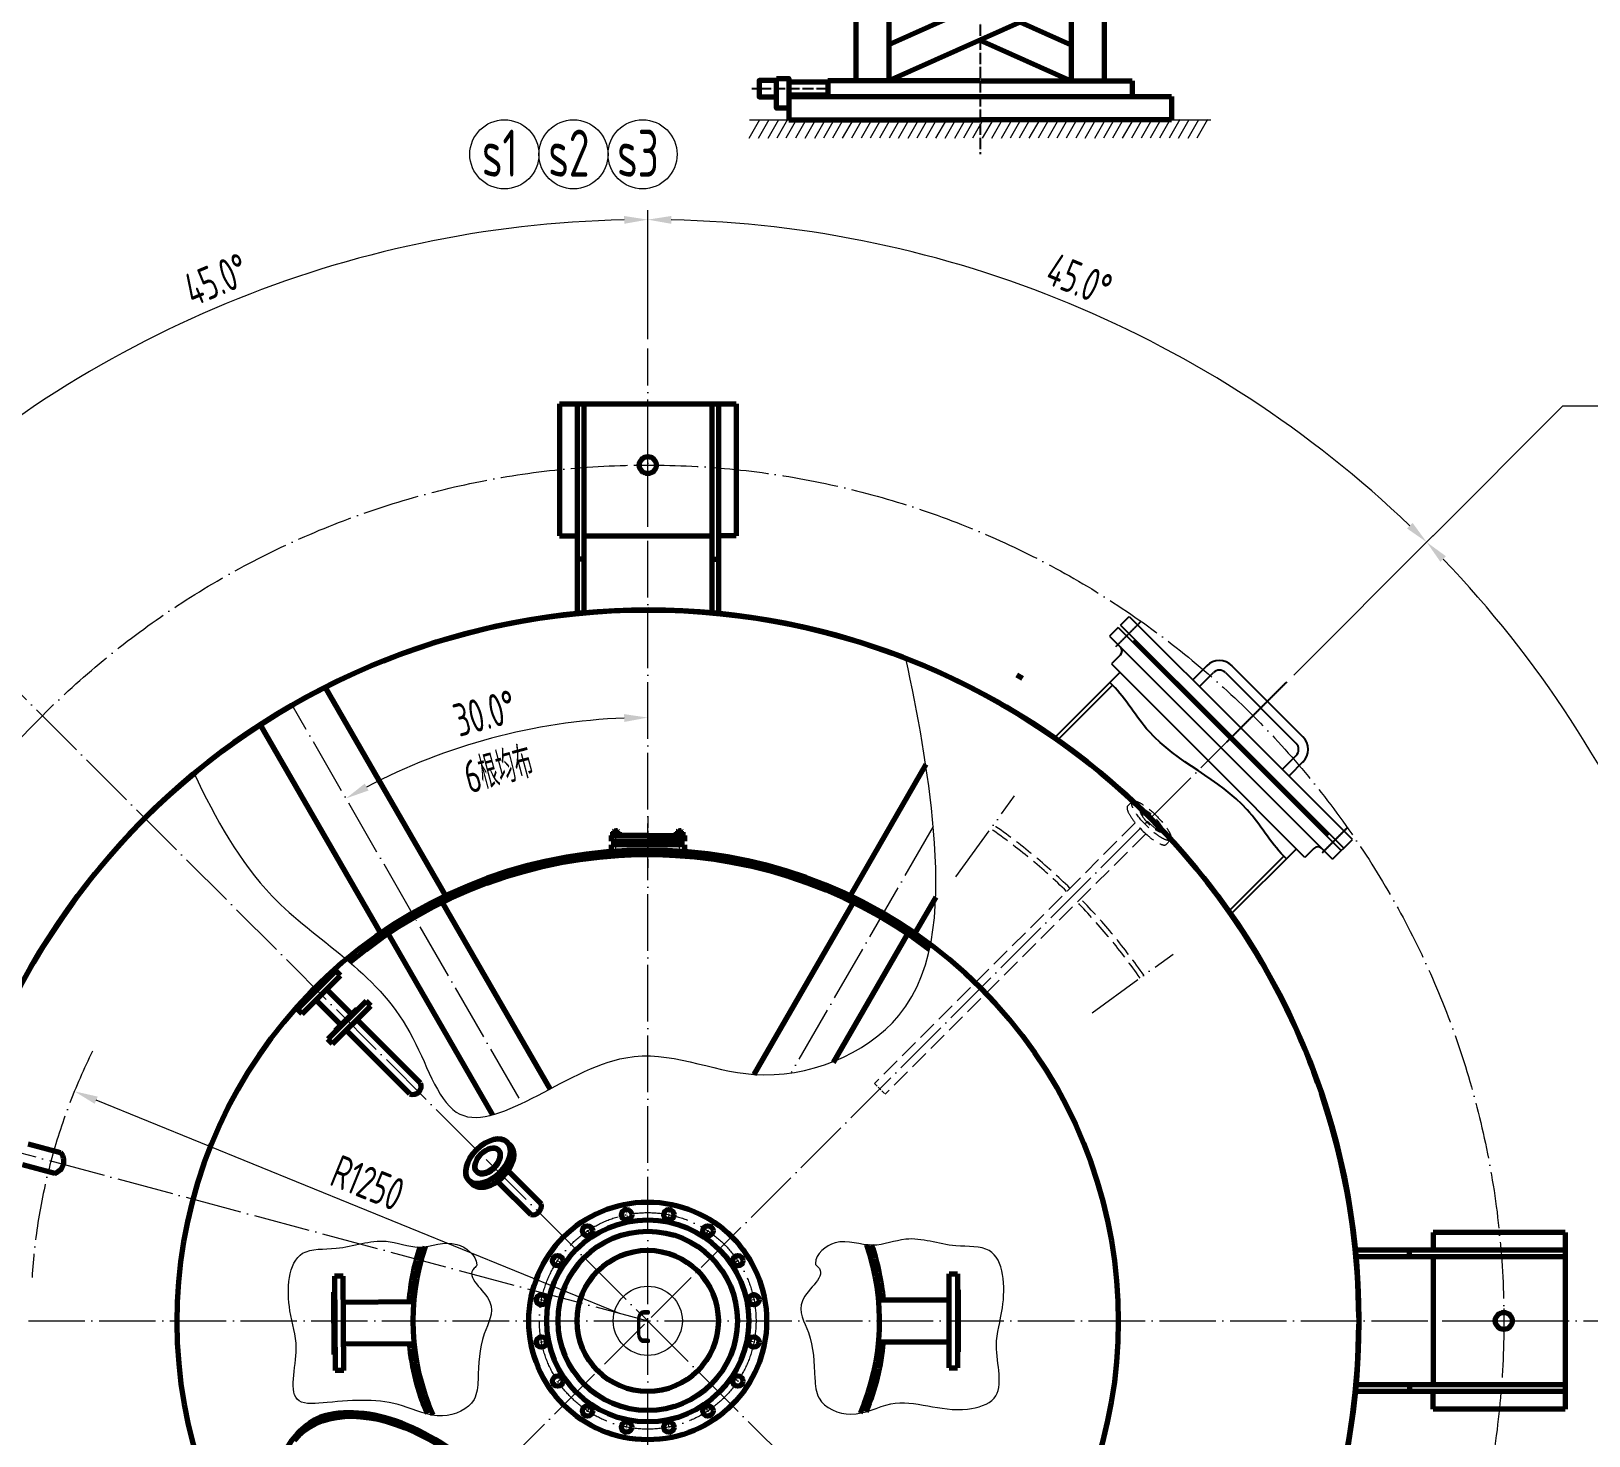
# Model space of a CAD drawing. Header units: millimetres. Extents: x -81840 to -69960, y -57447 to -40627.
# Drawn here: x -79142 to -75834, y -54808 to -51824 of the extents above; entities that cross this region are included whole.
import ezdxf
from ezdxf.enums import TextEntityAlignment as Align

# ---------------------------------------------------------------- set-up
doc = ezdxf.new("R2010")
doc.units = ezdxf.units.MM
for name, pattern in [('ACAD_ISO02W100', [11, 8, -3]), ('ACAD_ISO04W100', [30, 24, -3, 0, -3]), ('ACAD_ISO05W100', [33, 24, -3, 0, -3, 0, -3]), ('ACAD_ISO10W100', [18.7, 12, -3, 0.7, -3]), ('CENTER', [2, 1.25, -0.25, 0.25, -0.25])]:
    doc.linetypes.add(name, pattern=pattern)
for name, color, linetype in [('1', 4, 'Continuous'), ('2', 3, 'Continuous'), ('4', 1, 'CENTER')]:
    doc.layers.add(name, color=color, linetype=linetype)
for name, color, linetype, lineweight in [('中心线', 1, 'ACAD_ISO04W100', 18), ('双点划线', 5, 'ACAD_ISO05W100', 18), ('标注', 7, 'Continuous', 18), ('点划线', 1, 'ACAD_ISO04W100', 25), ('粗实线', 4, 'Continuous', 70), ('细实线', 7, 'Continuous', 18), ('虚线', 2, 'ACAD_ISO02W100', 18)]:
    doc.layers.add(name, color=color, linetype=linetype, lineweight=lineweight)
doc.styles.add('GB', font='gbeitc.shx', dxfattribs={"bigfont": 'gbcbig.shx'})
doc.styles.add('HGCAD', font='gbenor.shx', dxfattribs={"width": 0.75, "bigfont": 'gbcbig.shx'})
doc.dimstyles.new('GB$2', dxfattribs={"dimscale": 20, "dimtxt": 3.5, "dimasz": 2.5, "dimexe": 2.25, "dimexo": 2, "dimtad": 1, "dimdec": 0, "dimtxsty": 'GB', "dimcen": 2.5, "dimadec": 0, "dimazin": 0, "dimtfac": 1, "dimtdec": 0, "dimtmove": 0, "dimatfit": 3, "dimfxl": 1.25, "dimarcsym": 0})
doc.dimstyles.new('GB$4', dxfattribs={"dimscale": 20, "dimtxt": 3.5, "dimasz": 2.5, "dimexe": 2.25, "dimexo": 2, "dimtad": 1, "dimtoh": 1, "dimdec": 0, "dimtxsty": 'GB', "dimcen": 2.5, "dimadec": 0, "dimazin": 0, "dimtfac": 1, "dimtdec": 0, "dimtmove": 0, "dimatfit": 3, "dimfxl": 1.25, "dimarcsym": 0})

# ---------------------------------------------------------------- blocks, each defined once
blk = doc.blocks.new('*D13')
at = {"layer": 'Defpoints', "color": 0, "ltscale": 20}
for p in [(-77832.9, -52497.8), (-78587.9, -53255.8), (-78055.4, -53301.4), (-78332.9, -53697.4), (-77832.9, -56629.1)]:
    blk.add_point(p, dxfattribs=at)
at = {"layer": '标注', "color": 0, "ltscale": 20}
blk.add_arc((-77832.9, -54563.5), 1281.5, 92.2356, 117.7644, dxfattribs=at)
for points in [[(-77883, -53274.6), (-77882.7, -53291.2), (-77832.9, -53281.9)], [(-78425.8, -53436.8), (-78433.9, -53422.2), (-78473.6, -53453.6)]]:
    blk.add_solid(points, dxfattribs=at)
at = {"layer": '标注', "color": 0, "ltscale": 20, "insert": (-78178.8, -53272.5), "char_height": 70, "attachment_point": 5, "rotation": 15, "style": 'HGCAD'}
blk.add_mtext('30.0°', dxfattribs=at)
blk = doc.blocks.new('*D35')
at = {"layer": 'Defpoints', "color": 0, "ltscale": 20}
for p in [(-79050.3, -54075.8), (-77892.7, -54547.4)]:
    blk.add_point(p, dxfattribs=at)
at = {"layer": '细实线', "color": 0, "ltscale": 20}
blk.add_line((-77892.7, -54547.4), (-79004, -54094.7), dxfattribs=at)
blk.add_solid([(-79000.9, -54087), (-79007.2, -54102.4), (-79050.3, -54075.8)], dxfattribs=at)
at = {"layer": '细实线', "color": 0, "ltscale": 20, "insert": (-78427.6, -54270.1), "char_height": 70, "attachment_point": 5, "rotation": 337.8363, "style": 'HGCAD'}
blk.add_mtext('R1250', dxfattribs=at)
blk = doc.blocks.new('*D44')
at = {"layer": 'Defpoints', "color": 0, "ltscale": 20}
for p in [(-78018.9, -48871.2), (-78018.9, -49140.6), (-78221.2, -49382.7), (-78844.5, -49620.7), (-78018.9, -52926.1)]:
    blk.add_point(p, dxfattribs=at)
at = {"layer": '标注', "color": 0, "ltscale": 20}
blk.add_arc((-78018.9, -49140.6), 315.4, 219.2699, 260.9088, dxfattribs=at)
for points in [[(-78270, -49345.1), (-78256.3, -49335.6), (-78291.6, -49299.2)], [(-78068.1, -49443.8), (-78069.4, -49460.4), (-78018.9, -49456.1)]]:
    blk.add_solid(points, dxfattribs=at)
at = {"layer": '标注', "color": 0, "ltscale": 20, "insert": (-78148.8, -49366.4), "char_height": 70, "attachment_point": 5, "rotation": 330.0894, "style": 'HGCAD'}
blk.add_mtext('60%%D', dxfattribs=at)
blk = doc.blocks.new('*D49')
at = {"layer": 'Defpoints', "color": 0, "ltscale": 20}
for p in [(-78438.3, -52303.9), (-77832.9, -52497.8), (-79237.1, -53159.3), (-77832.9, -54563.5), (-77832.9, -56629.1)]:
    blk.add_point(p, dxfattribs=at)
at = {"layer": '标注', "color": 0, "ltscale": 20}
for p, q in [((-77832.9, -52477.8), (-77832.9, -52204.2)), ((-79251.2, -53145.1), (-79501.2, -52895.2))]:
    blk.add_line(p, q, dxfattribs=at)
blk.add_arc((-77832.9, -54563.5), 2339.3, 91.2247, 133.7753, dxfattribs=at)
for points in [[(-77883, -52216.4), (-77882.8, -52233), (-77832.9, -52224.2)], [(-79445.4, -52880.3), (-79457.1, -52868.4), (-79487, -52909.3)]]:
    blk.add_solid(points, dxfattribs=at)
at = {"layer": '标注', "color": 0, "ltscale": 20, "insert": (-78749.1, -52351.4), "char_height": 70, "attachment_point": 5, "rotation": 22.5, "style": 'HGCAD'}
blk.add_mtext('45.0°', dxfattribs=at)
blk = doc.blocks.new('*D50')
at = {"layer": 'Defpoints', "color": 0, "ltscale": 20}
for p in [(-77832.9, -52497.8), (-76663.2, -52537.6), (-76475.2, -53205.8), (-76603.2, -53333.7), (-77832.9, -56629.1)]:
    blk.add_point(p, dxfattribs=at)
at = {"layer": '标注', "color": 0, "ltscale": 20}
for p, q in [((-77832.9, -52477.8), (-77832.9, -52204.2)), ((-76461, -53191.6), (-76164.6, -52895.2))]:
    blk.add_line(p, q, dxfattribs=at)
blk.add_arc((-77832.9, -54563.5), 2339.3, 46.2247, 88.7753, dxfattribs=at)
for points in [[(-77783, -52233), (-77782.8, -52216.4), (-77832.9, -52224.2)], [(-76208.6, -52868.4), (-76220.3, -52880.3), (-76178.7, -52909.3)]]:
    blk.add_solid(points, dxfattribs=at)
at = {"layer": '标注', "color": 0, "ltscale": 20, "insert": (-76916.6, -52351.4), "char_height": 70, "attachment_point": 5, "rotation": 337.5, "style": 'HGCAD'}
blk.add_mtext('45.0°', dxfattribs=at)
blk = doc.blocks.new('*D51')
at = {"layer": 'Defpoints', "color": 0, "ltscale": 20}
for p in [(-76475.2, -53205.8), (-76603.2, -53333.7), (-75573.3, -53958), (-79898.5, -54563.5), (-75767.2, -54563.5)]:
    blk.add_point(p, dxfattribs=at)
at = {"layer": '标注', "color": 0, "ltscale": 20}
for p, q in [((-76461, -53191.6), (-76164.6, -52895.2)), ((-75747.2, -54563.5), (-75473.6, -54563.5))]:
    blk.add_line(p, q, dxfattribs=at)
blk.add_arc((-77832.9, -54563.5), 2339.3, 1.2247, 43.7753, dxfattribs=at)
for points in [[(-76149.7, -52950.9), (-76137.8, -52939.2), (-76178.7, -52909.3)], [(-75485.8, -54513.4), (-75502.5, -54513.5), (-75493.6, -54563.5)]]:
    blk.add_solid(points, dxfattribs=at)
at = {"layer": '标注', "color": 0, "ltscale": 20, "insert": (-75620.8, -53647.2), "char_height": 70, "attachment_point": 5, "rotation": 292.5, "style": 'HGCAD'}
blk.add_mtext('45.0°', dxfattribs=at)
blk = doc.blocks.new('*D52')
at = {"layer": 'Defpoints', "color": 0, "ltscale": 20}
for p in [(-79898.5, -54563.5), (-77832.9, -54563.5), (-75767.2, -54563.5), (-75813.3, -55729.4), (-76579.4, -55816.9)]:
    blk.add_point(p, dxfattribs=at)
at = {"layer": '标注', "color": 0, "ltscale": 20}
for p, q in [((-75747.2, -54563.5), (-75480.9, -54563.5)), ((-76565.3, -55831.1), (-76169.8, -56226.5))]:
    blk.add_line(p, q, dxfattribs=at)
blk.add_arc((-77832.9, -54563.5), 2332, 316.2285, 358.7715, dxfattribs=at)
for points in [[(-75509.8, -54613.4), (-75493.1, -54613.5), (-75500.9, -54563.5)], [(-76143, -56182.5), (-76154.9, -56170.8), (-76183.9, -56212.4)]]:
    blk.add_solid(points, dxfattribs=at)
at = {"layer": '标注', "color": 0, "ltscale": 20, "insert": (-75729.2, -55434.8), "char_height": 70, "attachment_point": 5, "rotation": 67.5, "style": 'HGCAD'}
blk.add_mtext('45.0°', dxfattribs=at)
blk = doc.blocks.new('*D53')
at = {"layer": 'Defpoints', "color": 0, "ltscale": 20}
for p in [(-77832.9, -52497.8), (-77832.9, -54563.5), (-76579.4, -55816.9), (-77832.9, -56629.1), (-77227.9, -56821.2)]:
    blk.add_point(p, dxfattribs=at)
at = {"layer": '标注', "color": 0, "ltscale": 20}
for p, q in [((-76565.3, -55831.1), (-76165.9, -56230.4)), ((-77832.9, -56649.1), (-77832.9, -56920.8))]:
    blk.add_line(p, q, dxfattribs=at)
blk.add_arc((-77832.9, -54563.5), 2337.4, 271.2257, 313.7743, dxfattribs=at)
for points in [[(-76221.7, -56245.3), (-76210, -56257.2), (-76180.1, -56216.2)], [(-77782.8, -56908.6), (-77783, -56892), (-77832.9, -56900.8)]]:
    blk.add_solid(points, dxfattribs=at)
at = {"layer": '标注', "color": 0, "ltscale": 20, "insert": (-76959.4, -56672.1), "char_height": 70, "attachment_point": 5, "rotation": 22.5, "style": 'HGCAD'}
blk.add_mtext('45.0°', dxfattribs=at)
blk = doc.blocks.new('*D54')
at = {"layer": 'Defpoints', "color": 0, "ltscale": 20}
for p in [(-77832.9, -52497.8), (-77832.9, -54563.5), (-79092.3, -55822.9), (-78998.1, -56581.6), (-77832.9, -56629.1)]:
    blk.add_point(p, dxfattribs=at)
at = {"layer": '标注', "color": 0, "ltscale": 20}
for p, q in [((-79106.4, -55837), (-79494.8, -56225.4)), ((-77832.9, -56649.1), (-77832.9, -56913.8))]:
    blk.add_line(p, q, dxfattribs=at)
blk.add_arc((-77832.9, -54563.5), 2330.4, 226.2294, 268.7706, dxfattribs=at)
for points in [[(-79450.8, -56252.2), (-79439.1, -56240.3), (-79480.7, -56211.3)], [(-77882.8, -56884.9), (-77883, -56901.6), (-77832.9, -56893.8)]]:
    blk.add_solid(points, dxfattribs=at)
at = {"layer": '标注', "color": 0, "ltscale": 20, "insert": (-78703.6, -56665.6), "char_height": 70, "attachment_point": 5, "rotation": 337.5, "style": 'HGCAD'}
blk.add_mtext('45.0°', dxfattribs=at)
blk = doc.blocks.new('*D55')
at = {"layer": 'Defpoints', "color": 0, "ltscale": 20}
for p in [(-79898.5, -54563.5), (-77832.9, -54563.5), (-75767.2, -54563.5), (-80089.4, -55168.1), (-79092.3, -55822.9)]:
    blk.add_point(p, dxfattribs=at)
at = {"layer": '标注', "color": 0, "ltscale": 20}
for p, q in [((-79918.5, -54563.5), (-80189, -54563.5)), ((-79106.4, -55837), (-79498.9, -56229.5))]:
    blk.add_line(p, q, dxfattribs=at)
blk.add_arc((-77832.9, -54563.5), 2336.1, 181.2263, 223.7737, dxfattribs=at)
for points in [[(-80176.8, -54613.5), (-80160.1, -54613.4), (-80169, -54563.5)], [(-79513.8, -56173.8), (-79525.7, -56185.4), (-79484.8, -56215.3)]]:
    blk.add_solid(points, dxfattribs=at)
at = {"layer": '标注', "color": 0, "ltscale": 20, "insert": (-79940.4, -55436.4), "char_height": 70, "attachment_point": 5, "rotation": 292.5, "style": 'HGCAD'}
blk.add_mtext('45.0°', dxfattribs=at)
blk = doc.blocks.new('*D56')
at = {"layer": 'Defpoints', "color": 0, "ltscale": 20}
for p in [(-79828.1, -54028.8), (-80133, -54157.9), (-79898.5, -54563.5), (-77832.9, -54563.5), (-75767.2, -54563.5)]:
    blk.add_point(p, dxfattribs=at)
at = {"layer": '标注', "color": 0, "ltscale": 20}
for p, q in [((-79847.5, -54023.7), (-80108.2, -53953.8)), ((-79918.5, -54563.5), (-80188.5, -54563.5))]:
    blk.add_line(p, q, dxfattribs=at)
blk.add_arc((-77832.9, -54563.5), 2335.6, 166.2266, 178.7734, dxfattribs=at)
for points in [[(-80109.4, -54005.3), (-80093.2, -54009.5), (-80088.9, -53959)], [(-80159.6, -54513.5), (-80176.3, -54513.4), (-80168.5, -54563.5)]]:
    blk.add_solid(points, dxfattribs=at)
at = {"layer": '标注', "color": 0, "ltscale": 20, "insert": (-80203, -54251.4), "char_height": 70, "attachment_point": 5, "rotation": 82.5, "style": 'HGCAD'}
blk.add_mtext('15.0°', dxfattribs=at)
blk = doc.blocks.new('动力')
at = {"layer": '标注', "ltscale": 20}
for p, q in [((-114.4, -310.6), (-107.3, -310.6)), ((-114.4, -330.1), (-114.4, -310.6)), ((-107.3, -330.1), (-114.4, -330.1)), ((-100.2, -310.6), (-107.3, -310.6)), ((-107.3, -330.1), (-100.2, -330.1)), ((-100.2, -330.1), (-100.2, -310.6)), ((-100.2, -314.6), (-86.5, -314.6)), ((-100.2, -326), (-86.5, -326)), ((-107.3, -615.7), (-114.4, -615.7)), ((-114.4, -615.7), (-114.4, -635.2)), ((-107.3, -615.7), (-100.2, -615.7)), ((-100.2, -615.7), (-100.2, -635.2)), ((-100.2, -619.8), (-86.5, -619.8)), ((-114.4, -635.2), (-107.3, -635.2)), ((-100.2, -635.2), (-107.3, -635.2)), ((-100.2, -631.2), (-86.5, -631.2)), ((241.7, -1050.3), (219.1, -1089.9)), ((220.7, -1050.3), (1199.7, -1050.3)), ((261.3, -1050.3), (238.6, -1089.9)), ((281.9, -1050.3), (259.2, -1089.9)), ((300.9, -1049.9), (278.3, -1089.5)), ((320.5, -1049.9), (297.8, -1089.5)), ((341, -1049.9), (318.4, -1089.5)), ((360.4, -1050.3), (337.7, -1089.9)), ((381, -1050.3), (358.3, -1089.9)), ((400, -1049.9), (377.4, -1089.5)), ((419.6, -1049.9), (396.9, -1089.5)), ((440.2, -1049.9), (417.5, -1089.5)), ((459.7, -1049.9), (437, -1089.5)), ((480.3, -1049.9), (457.6, -1089.5)), ((499.3, -1049.5), (476.7, -1089.2)), ((518.9, -1049.5), (496.2, -1089.2)), ((539.5, -1049.5), (516.8, -1089.2)), ((558.6, -1050.3), (535.9, -1089.9)), ((579.2, -1050.3), (556.5, -1089.9)), ((598.2, -1049.9), (575.6, -1089.5)), ((617.8, -1049.9), (595.1, -1089.5)), ((638.4, -1049.9), (615.7, -1089.5)), ((657.7, -1050.3), (635, -1089.9)), ((678.3, -1050.3), (655.6, -1089.9)), ((697.3, -1049.9), (674.7, -1089.5)), ((716.9, -1049.9), (694.2, -1089.5)), ((737.5, -1049.9), (714.8, -1089.5)), ((756.8, -1050.3), (734.1, -1089.9)), ((777.4, -1050.3), (754.7, -1089.9)), ((796.4, -1049.9), (773.8, -1089.5)), ((816, -1049.9), (793.3, -1089.5)), ((836.6, -1049.9), (813.9, -1089.5)), ((856.1, -1049.9), (833.4, -1089.5)), ((876.7, -1049.9), (854, -1089.5)), ((895.7, -1049.5), (873.1, -1089.2)), ((915.3, -1049.5), (892.6, -1089.2)), ((935.9, -1049.5), (913.2, -1089.2)), ((955, -1050.3), (932.3, -1089.9)), ((975.6, -1050.3), (952.9, -1089.9)), ((994.6, -1049.9), (972, -1089.5)), ((1014.2, -1049.9), (991.5, -1089.5)), ((1034.8, -1049.9), (1012.1, -1089.5)), ((1054.3, -1049.9), (1031.6, -1089.5)), ((1074.9, -1049.9), (1052.2, -1089.5)), ((1094, -1049.5), (1071.3, -1089.2)), ((1113.5, -1049.5), (1090.8, -1089.2)), ((1134.1, -1049.5), (1111.4, -1089.2)), ((1153.2, -1050.3), (1130.5, -1089.9)), ((1173.8, -1050.3), (1151.1, -1089.9)), ((1192.8, -1049.9), (1170.2, -1089.5))]:
    blk.add_line(p, q, dxfattribs=at)
for points in [[(86.5, -312.4), (97.5, -312.4), (97.5, -329.9), (86.5, -329.9)], [(-97.5, -460.7), (-86.5, -460.7), (-86.5, -478.2), (-97.5, -478.2)], [(86.5, -460.7), (97.5, -460.7), (97.5, -478.2), (86.5, -478.2)], [(86.5, -616.1), (97.5, -616.1), (97.5, -633.6), (86.5, -633.6)]]:
    blk.add_lwpolyline(points, close=True, dxfattribs=at)
at = {"layer": '点划线'}
for p, q in [((0, 27.1), (0, -834.6)), ((710, -125.6), (710, -1123.5)), ((386.7, -984.4), (225.1, -984.4))]:
    blk.add_line(p, q, dxfattribs=at)
at = {"layer": '粗实线'}
for p, q in [((-178, -16.1), (-178, 3.9)), ((-178, 3.9), (0, 3.9)), ((178, 3.9), (0, 3.9)), ((178, -16.1), (178, 3.9)), ((-305, -16.1), (-310, -21.1)), ((-310, -21.1), (-310, -46.1)), ((305, -16.1), (-305, -16.1)), ((305, -16.1), (310, -21.1)), ((310, -21.1), (310, -46.1)), ((-310, -46.1), (0, -46.1)), ((-310, -71.1), (-310, -46.1)), ((-310, -46.1), (0, -46.1)), ((310, -46.1), (0, -46.1)), ((310, -46.1), (0, -46.1)), ((310, -71.1), (310, -46.1)), ((-305, -76.1), (-310, -71.1)), ((305, -76.1), (-305, -76.1)), ((-253, -76.1), (-253, -106.1)), ((253, -76.1), (253, -106.1)), ((305, -76.1), (310, -71.1)), ((253, -106.1), (-253, -106.1)), ((-253, -106.1), (-253, -189.6)), ((-150.4, -106.1), (-86.5, -282.3)), ((-75.5, -106.1), (-75.5, -126.1)), ((75.5, -126.1), (-75.5, -126.1)), ((-58.8, -126.1), (-58.8, -242.5)), ((58.8, -126.1), (58.8, -242.5)), ((75.5, -106.1), (75.5, -126.1)), ((150.4, -106.1), (86.5, -282.3)), ((253, -106.1), (253, -189.6)), ((589.1, -147.1), (710, -146.8)), ((830.2, -146.8), (709.3, -146.8)), ((-253, -189.6), (-96.8, -619.8)), ((253, -189.6), (97.5, -617.9)), ((566.7, -212.6), (566.6, -169.8)), ((852.8, -212.2), (852.8, -169.4)), ((572.4, -218.2), (573, -592.5)), ((575.2, -218.2), (572.4, -218.2)), ((575.2, -218.2), (844.3, -218.2)), ((844.3, -217.8), (847.1, -217.8)), ((848, -218.2), (847.3, -592.5)), ((58.8, -242.5), (-58.8, -242.5)), ((-35, -242.5), (-35, -265.6)), ((35, -242.5), (35, -265.6)), ((597, -246.7), (597, -564.5)), ((619.6, -246.7), (619.6, -564.5)), ((642.2, -246.7), (642.2, -564.5)), ((664.8, -246.7), (664.8, -564.5)), ((687.4, -246.7), (687.4, -564.5)), ((732.6, -246.7), (732.6, -564.5)), ((755.2, -246.7), (755.2, -564.5)), ((777.8, -246.7), (777.8, -564.5)), ((800.4, -246.7), (800.4, -564.5)), ((823, -246.7), (823, -564.5)), ((-86.5, -282.3), (86.5, -282.3)), ((-86.5, -282.3), (-86.5, -297.4)), ((-86.5, -297.4), (86.5, -297.4)), ((-86.5, -297.4), (-86.5, -648.4)), ((-71.1, -282.3), (-62.8, -272.9)), ((-62.8, -272.9), (-62.8, -268.8)), ((62.8, -268.8), (-62.8, -268.8)), ((-62.8, -272.9), (62.8, -272.9)), ((-48.9, -268.8), (-48.9, -265.6)), ((-48.9, -265.6), (48.9, -265.6)), ((48.9, -268.8), (48.9, -265.6)), ((62.8, -272.9), (62.8, -268.8)), ((71.1, -282.3), (62.8, -272.9)), ((86.5, -282.3), (86.5, -297.4)), ((86.5, -297.4), (86.5, -648.4)), ((573, -592.5), (847.3, -592.5)), ((573, -592.5), (605.1, -630.8)), ((847.3, -592.5), (815.2, -630.8)), ((-92.7, -631.2), (-86.5, -648.4)), ((-86.5, -648.4), (86.5, -648.4)), ((-86.5, -648.4), (86.5, -648.4)), ((-86.5, -648.4), (-86.5, -663.5)), ((91.8, -633.6), (86.5, -648.4)), ((86.5, -648.4), (86.5, -663.5)), ((605.1, -630.8), (815.2, -630.8)), ((605.1, -630.8), (605.1, -665)), ((815.2, -630.8), (815.2, -665)), ((-86.5, -663.5), (86.5, -663.5)), ((-86.5, -663.5), (86.5, -663.5)), ((-86.5, -663.5), (-86.5, -678.7)), ((-86.5, -678.7), (86.5, -678.7)), ((-63.1, -678.7), (-53.7, -697.4)), ((63.1, -678.7), (53.7, -697.4)), ((86.5, -663.5), (86.5, -678.7)), ((541.9, -687.4), (446.5, -687.4)), ((446.5, -687.4), (446.5, -722)), ((516.2, -687.4), (516.2, -722)), ((710, -665), (541.9, -665)), ((541.9, -665), (541.9, -687.4)), ((541.9, -687.4), (710, -687.4)), ((605.1, -665), (815.2, -665)), ((677.9, -687.4), (677.9, -722)), ((710, -665), (878.1, -665)), ((878.1, -687.4), (710, -687.4)), ((742.1, -687.4), (742.1, -722)), ((878.1, -665), (878.1, -687.4)), ((878.1, -687.4), (973.5, -687.4)), ((903.8, -687.4), (903.8, -968)), ((973.5, -687.4), (973.5, -968)), ((2, -722), (-155.9, -722)), ((-155.9, -722), (-155.9, -782.4)), ((53.7, -697.4), (-53.7, -697.4)), ((-35, -697.4), (-35, -722)), ((2, -722), (160, -722)), ((35, -697.4), (35, -722)), ((160, -722), (160, -782.4)), ((160, -722), (567.7, -722)), ((516.2, -717.5), (526.1, -722)), ((903.8, -717.5), (516.2, -891.3)), ((567.7, -722), (852.3, -722)), ((567.7, -722), (567.7, -782.4)), ((852.3, -722), (852.3, -782.4)), ((-155.9, -735), (852.3, -735)), ((-155.9, -748.1), (852.3, -748.1)), ((-155.9, -761.1), (852.3, -761.1)), ((-155.9, -774.2), (852.3, -774.2)), ((-155.9, -782.4), (2, -782.4)), ((2, -782.4), (852.3, -782.4)), ((446.5, -782.4), (446.5, -968)), ((516.2, -782.4), (516.2, -968)), ((660.9, -782.4), (710, -804.4)), ((516.2, -794.2), (624.4, -842.8)), ((903.8, -794.2), (516.2, -968)), ((795.6, -842.8), (903.8, -891.3)), ((710, -881.1), (903.8, -968)), ((386.7, -970.6), (303.7, -970.6)), ((709.3, -968), (386.7, -968)), ((386.7, -968), (386.7, -1000.8)), ((710.7, -968), (1033.3, -968)), ((1033.3, -968), (1033.3, -1000.8)), ((386.7, -998.2), (303.7, -998.2)), ((303.7, -1000.8), (303.7, -1050.3)), ((303.7, -1000.8), (1116.3, -1000.8)), ((1116.3, -1000.8), (1116.3, -1050.3)), ((303.7, -1050.3), (710.5, -1050.3)), ((1116.3, -1050.3), (709.5, -1050.3))]:
    blk.add_line(p, q, dxfattribs=at)
for points in [[(277.9, -967), (241.2, -967), (241.2, -1001.8), (277.9, -1001.8)], [(277.9, -962.7), (303.7, -962.7), (303.7, -1025.5), (277.9, -1025.5)]]:
    blk.add_lwpolyline(points, close=True, dxfattribs=at)
for centre, radius, start, end in [((589.2, -169.7), 22.6, 90.1448, 180.1448), ((830.2, -169.4), 22.6, 0, 90), ((572.3, -212.5), 5.66, 180.1448, 270.1448), ((847.1, -212.2), 5.66, 270, 0)]:
    blk.add_arc(centre, radius, start, end, dxfattribs=at)

msp = doc.modelspace()

# ---------------------------------------------------------------- hatches: boundary and pattern name
at = {"layer": '中心线', "linetype": 'ByBlock', "lineweight": 18}
h = msp.add_hatch(dxfattribs=at)
h.set_pattern_fill('ANSI33', color=256, scale=0.893945, style=0)
h.set_pattern_definition([(45, (-77933.852, -51495.5994), (-4.013929, 4.013929), []), (45, (-77929.838, -51495.5994), (-4.013929, 4.013929), [2.838276, -1.419138])])
h.paths.add_polyline_path([(-77832.88, -53544.35), (-77888.86, -53544.35), (-77888.86, -53552.4), (-77832.88, -53552.4)])
h.paths.add_polyline_path([(-77776.89, -53544.35), (-77832.88, -53544.35), (-77832.88, -53552.4), (-77776.89, -53552.4)])

# ---------------------------------------------------------------- linework, layer by layer
at = {"layer": '1'}
msp.add_spline([(-76476.65, -53581.99), (-76482.3, -53576.33), (-76559.73, -53477.69), (-76768.33, -53311.52), (-76845.76, -53212.88), (-76851.41, -53207.23)], degree=3, dxfattribs=at)
at = {"layer": '2'}
for p, q in [((-76833.74, -53090.55), (-76852.12, -53108.94)), ((-76833.74, -53090.55), (-76596.86, -53327.43)), ((-76828.72, -53085.54), (-76810.34, -53067.15)), ((-76828.72, -53085.54), (-76591.84, -53322.42)), ((-76810.34, -53067.15), (-76573.45, -53304.03)), ((-76852.12, -53108.94), (-76615.24, -53345.82)), ((-76799.02, -53118.06), (-76802.62, -53121.67)), ((-76595.44, -53326.02), (-76801.21, -53120.25)), ((-76799.02, -53118.06), (-76797.61, -53116.65)), ((-76593.25, -53323.83), (-76799.02, -53118.06)), ((-76829.14, -53148.89), (-76848.23, -53167.98)), ((-76830.2, -53186.01), (-76969.1, -53324.91)), ((-76848.23, -53167.98), (-76642.82, -53373.4)), ((-76675.52, -53201.96), (-76643.53, -53169.97)), ((-76661.38, -53216.11), (-76631.68, -53186.41)), ((-76606.23, -53186.41), (-76455.83, -53336.8)), ((-76594.38, -53169.97), (-76439.39, -53324.96)), ((-76962.45, -53329.58), (-76845.76, -53212.88)), ((-76354.96, -53559.3), (-76591.84, -53322.42)), ((-76336.57, -53540.91), (-76573.45, -53304.03)), ((-76378.36, -53582.7), (-76615.24, -53345.82)), ((-76359.97, -53564.31), (-76596.86, -53327.43)), ((-76595.44, -53326.02), (-76389.67, -53531.79)), ((-76593.25, -53323.83), (-76387.49, -53529.6)), ((-76437.4, -53578.81), (-76642.82, -53373.4)), ((-76485.53, -53391.96), (-76455.83, -53362.26)), ((-76471.39, -53406.1), (-76439.39, -53374.11)), ((-76387.49, -53529.6), (-76391.09, -53533.2)), ((-76387.49, -53529.6), (-76386.07, -53528.19)), ((-76378.36, -53582.7), (-76336.57, -53540.91)), ((-76599, -53693.03), (-76482.3, -53576.33)), ((-76455.43, -53560.78), (-76594.33, -53699.68)), ((-76418.31, -53559.72), (-76437.4, -53578.81)), ((-76418.31, -53559.72), (-76437.4, -53578.81))]:
    msp.add_line(p, q, dxfattribs=at)
for centre, radius, start, end in [((-76837.63, -53140.4), 12, 315, 45), ((-76618.95, -53199.14), 38.14, 45, 135), ((-76618.95, -53199.14), 18, 45, 135), ((-76468.56, -53349.53), 38.14, 315, 45), ((-76468.56, -53349.53), 18, 315, 45), ((-76409.83, -53568.2), 12, 45, 135)]:
    msp.add_arc(centre, radius, start, end, dxfattribs=at)
at = {"layer": '4'}
for p, q in [((-76784.85, -53077.02), (-76839.39, -53131.56)), ((-76603.15, -53333.73), (-76475.18, -53205.76)), ((-76346.45, -53515.43), (-76400.99, -53569.97))]:
    msp.add_line(p, q, dxfattribs=at)
at = {"layer": '中心线', "ltscale": 5}
for p, q in [((-77832.88, -56629.1), (-77832.88, -52497.81)), ((-79237.06, -53159.27), (-77832.88, -54563.46)), ((-78332.88, -53697.43), (-78587.88, -53255.76)), ((-76573.45, -53304.03), (-77832.88, -54563.46)), ((-77226.75, -53513.6), (-77528.22, -54035.77)), ((-78106.1, -54090.22), (-78327.88, -53706.09)), ((-79828.13, -54028.83), (-77832.88, -54563.46)), ((-79898.52, -54563.46), (-75767.24, -54563.46)), ((-79092.3, -55822.88), (-77832.88, -54563.46)), ((-76579.39, -55816.94), (-77832.88, -54563.46))]:
    msp.add_line(p, q, dxfattribs=at)
at = {"layer": '中心线', "linetype": 'ByBlock', "lineweight": 18}
for p, q in [((-77900.59, -53569.84), (-77900.59, -53519.32)), ((-77765.16, -53568.58), (-77765.16, -53519.32)), ((-77903.95, -53525.58), (-77903.95, -53522.23)), ((-77897.24, -53525.58), (-77897.24, -53522.23)), ((-77768.51, -53525.58), (-77768.51, -53522.23)), ((-77761.81, -53525.58), (-77761.81, -53522.23))]:
    msp.add_line(p, q, dxfattribs=at)
at = {"layer": '中心线'}
msp.add_line((-77832.88, -53492.29), (-77832.88, -53600.75), dxfattribs=at)
at = {"layer": '中心线', "ltscale": 5}
for centre, radius in [((-77832.88, -54563.65), 1818.11), ((-77832.88, -54563.46), 230)]:
    msp.add_circle(centre, radius, dxfattribs=at)
msp.add_arc((-77892.7, -54547.4), 1250, 153.55413, 176.51345, dxfattribs=at)
at = {"layer": '双点划线', "linetype": 'ACAD_ISO10W100', "ltscale": 20}
for p, q in [((-77832.88, -52771.54), (-77832.88, -52719.54)), ((-77858.88, -52745.54), (-77806.88, -52745.54)), ((-76014.96, -54537.46), (-76014.96, -54589.46)), ((-76040.96, -54563.46), (-75988.96, -54563.46))]:
    msp.add_line(p, q, dxfattribs=at)
at = {"layer": '双点划线', "ltscale": 5}
for p, q in [((-77178.27, -53620.01), (-77053.77, -53447.78)), ((-76889.43, -53908.85), (-76717.2, -53784.34))]:
    msp.add_line(p, q, dxfattribs=at)
at = {"layer": '标注', "ltscale": 20}
for p, q in [((-76165.95, -52896.53), (-75889.34, -52619.94)), ((-75889.34, -52619.94), (-75670.79, -52619.94))]:
    msp.add_line(p, q, dxfattribs=at)
for centre in [(-78137.34, -52085.45), (-77990.56, -52085.45), (-77843.78, -52085.45), (-77832.73, -54563.31)]:
    msp.add_circle(centre, 73.39, dxfattribs=at)
at = {"layer": '粗实线'}
for p, q in [((-78020.38, -52615.54), (-77645.38, -52615.54)), ((-78020.38, -52615.54), (-78020.38, -52895.54)), ((-77982.88, -52615.54), (-77982.88, -53060.92)), ((-77968.88, -52615.54), (-77968.88, -53059.59)), ((-77696.88, -52615.54), (-77696.88, -53059.59)), ((-77682.88, -52615.54), (-77682.88, -53060.92)), ((-77645.38, -52615.54), (-77645.38, -52895.54)), ((-78020.38, -52895.54), (-77982.88, -52895.54)), ((-77968.88, -52895.54), (-77696.88, -52895.54)), ((-77645.38, -52895.54), (-77682.88, -52895.54)), ((-77968.88, -52945.54), (-77982.88, -52945.54)), ((-77696.88, -52945.54), (-77682.88, -52945.54)), ((-78517.98, -53217.82), (-78262.45, -53660.42)), ((-77036.82, -53198.64), (-77048.94, -53191.64)), ((-78655.68, -53297.32), (-78400.14, -53739.92)), ((-77242.46, -53381.82), (-77403.31, -53660.42)), ((-78269.17, -53674.78), (-78040.53, -54070.79)), ((-77396.59, -53674.78), (-77607.41, -54039.93)), ((-77221.3, -53663.17), (-77265.61, -53739.92)), ((-78384.35, -53741.28), (-78162.4, -54125.71)), ((-77281.41, -53741.28), (-77439.14, -54014.48)), ((-78495.03, -53819.99), (-78576.35, -53901.3)), ((-78566.45, -53911.2), (-78485.13, -53829.89)), ((-78560.08, -53882.21), (-78514.12, -53836.25)), ((-78514.12, -53836.25), (-78512.71, -53837.67)), ((-78485.13, -53829.89), (-78495.03, -53819.99)), ((-78558.67, -53883.63), (-78560.08, -53882.21)), ((-78484.38, -53934.58), (-78537.1, -53881.86)), ((-78461.76, -53911.95), (-78514.47, -53859.23)), ((-78431, -53884.02), (-78512.31, -53965.34)), ((-78421.1, -53893.92), (-78431, -53884.02)), ((-78566.45, -53911.2), (-78576.35, -53901.3)), ((-78502.41, -53975.24), (-78421.1, -53893.92)), ((-78496.05, -53946.25), (-78450.09, -53900.28)), ((-78450.09, -53900.28), (-78448.67, -53901.7)), ((-78494.64, -53947.66), (-78496.05, -53946.25)), ((-78401.77, -54017.19), (-78473.07, -53945.89)), ((-78337.74, -54081.22), (-78473.07, -53945.89)), ((-78379.15, -53994.56), (-78450.44, -53923.26)), ((-78315.11, -54058.59), (-78450.44, -53923.26)), ((-78502.41, -53975.24), (-78512.31, -53965.34)), ((-79148.84, -54187.12), (-79079.77, -54205.55)), ((-78131.76, -54183.5, -43077.36), (-78122.41, -54192.85, -43077.36)), ((-79160.67, -54231.47), (-79091.6, -54249.9)), ((-78129.31, -54244.4, -1.2), (-78058.83, -54314.88, -1.2)), ((-78213.44, -54264.41, -43077.36), (-78202.76, -54275.1, -43077.36)), ((-78151.94, -54267.02, -1.2), (-78081.46, -54337.5, -1.2)), ((-75884.96, -54375.96), (-76164.96, -54375.96)), ((-76164.96, -54375.96), (-76164.96, -54413.46)), ((-75884.96, -54375.96), (-75884.96, -54750.96)), ((-75884.96, -54413.46), (-76330.35, -54413.46)), ((-76214.96, -54427.46), (-76214.96, -54413.46)), ((-75884.96, -54427.46), (-76329.02, -54427.46)), ((-76164.96, -54427.46), (-76164.96, -54699.46)), ((-78479.95, -54468.55), (-78497.95, -54468.69)), ((-78497.95, -54468.69), (-78496.37, -54668.69)), ((-78478.37, -54668.54), (-78479.95, -54468.55)), ((-77192.88, -54463.46), (-77174.88, -54463.46)), ((-77192.88, -54663.46), (-77192.88, -54463.46)), ((-77174.88, -54463.46), (-77174.88, -54663.46)), ((-78499.69, -54502.71), (-78497.69, -54502.69)), ((-78498.64, -54634.7), (-78499.69, -54502.71)), ((-77172.88, -54497.46), (-77174.88, -54497.46)), ((-77172.88, -54629.46), (-77172.88, -54497.46)), ((-78329.96, -54522.86), (-78479.52, -54524.05)), ((-77342.44, -54518.96), (-77192.88, -54518.96)), ((-78329.26, -54611.86), (-78478.81, -54613.04)), ((-77342.44, -54607.96), (-77192.88, -54607.96)), ((-78496.64, -54634.69), (-78498.64, -54634.7)), ((-77174.88, -54629.46), (-77172.88, -54629.46)), ((-78478.37, -54668.54), (-78496.37, -54668.69)), ((-77192.88, -54663.46), (-77174.88, -54663.46)), ((-75884.96, -54699.46), (-76329.02, -54699.46)), ((-76214.96, -54699.46), (-76214.96, -54713.46)), ((-75884.96, -54713.46), (-76330.35, -54713.46)), ((-76164.96, -54750.96), (-76164.96, -54713.46)), ((-75884.96, -54750.96), (-76164.96, -54750.96))]:
    msp.add_line(p, q, dxfattribs=at)
at = {"layer": '粗实线', "linetype": 'ByBlock'}
for p, q in [((-77910.65, -53532.28), (-77910.65, -53544.35)), ((-77832.88, -53532.28), (-77910.65, -53532.28)), ((-77755.1, -53544.35), (-77910.65, -53544.35)), ((-77910.65, -53552.4), (-77910.65, -53566.48)), ((-77755.1, -53552.4), (-77910.65, -53552.4)), ((-77896.57, -53525.58), (-77907.68, -53525.58)), ((-77907.68, -53525.58), (-77907.68, -53532.28)), ((-77903.95, -53522.23), (-77904.62, -53522.9)), ((-77904.62, -53525.58), (-77904.62, -53522.9)), ((-77904.62, -53525.58), (-77893.51, -53525.58)), ((-77904.62, -53552.4), (-77904.62, -53544.35)), ((-77903.95, -53522.23), (-77900.59, -53522.23)), ((-77903.95, -53552.4), (-77903.95, -53544.35)), ((-77903.44, -53525.58), (-77903.44, -53532.28)), ((-77897.24, -53522.23), (-77900.59, -53522.23)), ((-77897.75, -53525.58), (-77897.75, -53532.28)), ((-77897.24, -53522.23), (-77896.57, -53522.9)), ((-77897.24, -53552.4), (-77897.24, -53544.35)), ((-77896.57, -53525.58), (-77896.57, -53522.9)), ((-77896.57, -53552.4), (-77896.57, -53544.35)), ((-77893.51, -53525.58), (-77893.51, -53532.28)), ((-77888.86, -53544.35), (-77888.86, -53552.4)), ((-77832.88, -53532.28), (-77755.1, -53532.28)), ((-77776.89, -53544.35), (-77776.89, -53552.4)), ((-77761.14, -53525.58), (-77772.25, -53525.58)), ((-77772.25, -53525.58), (-77772.25, -53532.28)), ((-77768.51, -53522.23), (-77769.18, -53522.9)), ((-77769.18, -53525.58), (-77769.18, -53522.9)), ((-77769.18, -53525.58), (-77758.07, -53525.58)), ((-77769.18, -53552.4), (-77769.18, -53544.35)), ((-77768.51, -53522.23), (-77765.16, -53522.23)), ((-77768.51, -53552.4), (-77768.51, -53544.35)), ((-77768.01, -53525.58), (-77768.01, -53532.28)), ((-77761.81, -53522.23), (-77765.16, -53522.23)), ((-77762.31, -53525.58), (-77762.31, -53532.28)), ((-77761.81, -53522.23), (-77761.14, -53522.9)), ((-77761.81, -53552.4), (-77761.81, -53544.35)), ((-77761.14, -53525.58), (-77761.14, -53522.9)), ((-77761.14, -53552.4), (-77761.14, -53544.35)), ((-77758.07, -53525.58), (-77758.07, -53532.28)), ((-77755.1, -53532.28), (-77755.1, -53544.35)), ((-77755.1, -53552.4), (-77755.1, -53566.48))]:
    msp.add_line(p, q, dxfattribs=at)
at = {"layer": '粗实线'}
for centre, radius in [((-77832.88, -52745.54), 18), ((-77832.88, -54563.46), 1510), ((-77832.88, -54563.46), 252.5), ((-77877.75, -54337.88), 11), ((-77788.01, -54337.88), 11), ((-77832.88, -54563.46), 214.5), ((-77832.88, -54563.46), 190.5), ((-77960.66, -54372.22), 11), ((-77705.1, -54372.22), 11), ((-77832.88, -54563.46), 150), ((-78024.12, -54435.67), 11), ((-77641.64, -54435.67), 11), ((-78058.46, -54518.59), 11), ((-77607.3, -54518.59), 11), ((-76014.96, -54563.46), 18), ((-78058.46, -54608.33), 11), ((-77607.3, -54608.33), 11), ((-78024.12, -54691.24), 11), ((-77641.64, -54691.24), 11), ((-77960.66, -54754.69), 11), ((-77705.1, -54754.69), 11), ((-77877.75, -54789.04), 11), ((-77788.01, -54789.04), 11)]:
    msp.add_circle(centre, radius, dxfattribs=at)
at = {"layer": '粗实线', "extrusion": (0.565128, -0.565128, 0.60105)}
for centre, radius in [((-93618.35, 10177.92, -13533.5), 57.5), ((-93618.35, 10177.92, -13535.5), 32.5)]:
    msp.add_circle(centre, radius, dxfattribs=at)
at = {"layer": '粗实线', "extrusion": (-0.565128, 0.565128, -0.60105)}
for centre, radius in [((93618.35, 10177.92, 13533.5), 57.5), ((93618.35, 10177.92, 13535.5), 32.5)]:
    msp.add_circle(centre, radius, dxfattribs=at)
at = {"layer": '粗实线'}
for centre, radius, start, end in [((-77832.88, -54563.46), 1510, 60.26561, 149.73439), ((-77832.88, -54563.46), 1510, 30.26561, 59.73439), ((-77832.88, -54563.46), 1000, 244.46925, 205.53075), ((-77832.88, -54563.46), 990, 52.82991, 129.71191), ((-77832.88, -54563.46), 1510, 0.26561, 29.73439), ((-78331.24, -54065.09), 17.39, 248.05324, 21.94676), ((-79100.11, -54223.87), 27.38, 288.1064, 42.01286), ((-78077.5, -54318.83), 19.09, 258.04677, 11.95323), ((-77839.18, -54563.48), 502.46, 161.79583, 175.37238), ((-77839.18, -54563.48), 492.46, 161.30194, 203.90617), ((-77832.88, -54563.46), 492.46, 336.54726, 19.15149), ((-77832.88, -54563.46), 502.46, 5.08104, 18.6576), ((-77832.88, -54563.46), 1510, 330.26561, 359.73439), ((-77839.18, -54563.48), 502.46, 185.53447, 203.02949), ((-77832.88, -54563.46), 502.46, 337.42394, 354.91896), ((-78465.14, -54907.43, 371.57), 152.94, 114.1768, 154.16405)]:
    msp.add_arc(centre, radius, start, end, dxfattribs=at)
at = {"layer": '粗实线', "extrusion": (0.565128, -0.565128, 0.60105)}
for centre, radius, start, end in [((-93618.35, 10177.92, -13519.5), 57.5, 170.68423, 9.31577), ((-93618.35, 10177.92, -13519.5), 57.5, 170.68423, 9.31577), ((-93618.35, 10177.92, -13533.5), 32.5, 177.65517, 2.34483), ((-93618.35, 10177.92, -13533.5), 32.5, 177.65517, 2.34483)]:
    msp.add_arc(centre, radius, start, end, dxfattribs=at)
at = {"layer": '粗实线', "extrusion": (0.564428, 0.564428, 0.602363)}
for radius, start, end in [(361.76, 195.69321, 343.54527), (351.76, 176.63845, 3.36155)]:
    msp.add_arc((16453.95, 56947.93, -75183.53), radius, start, end, dxfattribs=at)
at = {"layer": '细实线', "ltscale": 20}
msp.add_open_spline([(-78796.23, -53400.68), (-78750.24, -53496.72), (-78633.87, -53710.78), (-78350.5, -53847.3), (-78237.25, -54246.09), (-77901.11, -53923.9), (-77598.43, -54088.82), (-77217.99, -53939.63), (-77212.29, -53522.76), (-77259.55, -53273.86), (-77284.69, -53156.48)], degree=3, knots=[79.9845061, 79.9845061, 79.9845061, 79.9845061, 390.6241031, 802.6439414, 998.0948497, 1376.041088, 1650.5357165, 1982.826608, 2382.0791411, 2750.1648211, 2750.1648211, 2750.1648211, 2750.1648211], dxfattribs=at)
for points, start_tangent, end_tangent in [([(-78196.13, -54444.33), (-78238.57, -54400.84), (-78318.44, -54406.54), (-78388.31, -54394.42), (-78494.75, -54409.21), (-78565.7, -54419.91), (-78592.65, -54541.78), (-78579.39, -54621.79), (-78573.43, -54733.26), (-78513.9, -54736.88), (-78353.74, -54743.94), (-78268.73, -54765.07), (-78201.69, -54730.3), (-78193.23, -54688.43), (-78180.04, -54590.75), (-78167.89, -54523.48), (-78201.44, -54451.51), (-78196.13, -54444.33)], (-0.048665, 0.9988152), (-0.048665, 0.9988152)), ([(-77476.89, -54441.49), (-77434.79, -54397.66), (-77354.88, -54402.73), (-77285.11, -54390.06), (-77178.55, -54404), (-77107.52, -54414.14), (-77079.61, -54535.8), (-77092.23, -54615.9), (-77097.31, -54727.42), (-77153.69, -54750.89), (-77316.91, -54739.84), (-77401.75, -54761.64), (-77469.06, -54727.4), (-77477.86, -54685.6), (-77491.81, -54588.02), (-77504.5, -54520.86), (-77471.52, -54448.62), (-77476.89, -54441.49)], (0.0407591, 0.999169), (0.0407591, 0.999169))]:
    msp.add_spline(points, degree=3, dxfattribs=dict(at, start_tangent=start_tangent, end_tangent=end_tangent))
at = {"layer": '虚线', "ltscale": 5}
for p, q in [((-76813.67, -53469.62, 50591.72), (-76803.94, -53460.23, 50588.1)), ((-76785.17, -53476.86, 50587.69), (-76786.56, -53478.2, 50588.21)), ((-76797.52, -53505.47), (-77351.03, -54058.98)), ((-76775.42, -53528.63), (-77328.41, -54081.61)), ((-76739.22, -53522.81, 50587.69), (-76740.56, -53524.21, 50588.21)), ((-76731.97, -53551.32, 50591.72), (-76722.58, -53541.58, 50588.1))]:
    msp.add_line(p, q, dxfattribs=at)
at = {"layer": '虚线'}
msp.add_line((-77351.03, -54058.98), (-77328.41, -54081.61), dxfattribs=at)
at = {"layer": '虚线', "linetype": 'ACAD_ISO10W100'}
for p, q in [((-77881.07, -54321.2), (-77874.43, -54354.55)), ((-77784.69, -54321.2), (-77791.32, -54354.55)), ((-77970.1, -54358.08), (-77951.21, -54386.35)), ((-77695.65, -54358.08), (-77714.54, -54386.35)), ((-78038.25, -54426.23), (-78009.98, -54445.12)), ((-77627.51, -54426.23), (-77655.78, -54445.12)), ((-78075.13, -54515.27), (-78041.79, -54521.9)), ((-77590.62, -54515.27), (-77623.97, -54521.9)), ((-78075.13, -54611.64), (-78041.79, -54605.01)), ((-77590.62, -54611.64), (-77623.97, -54605.01)), ((-78038.25, -54700.68), (-78009.98, -54681.79)), ((-77627.51, -54700.68), (-77655.78, -54681.79)), ((-77970.1, -54768.83), (-77951.21, -54740.56)), ((-77695.65, -54768.83), (-77714.54, -54740.56)), ((-77881.07, -54805.71), (-77874.43, -54772.36)), ((-77784.69, -54805.71), (-77791.32, -54772.36))]:
    msp.add_line(p, q, dxfattribs=at)
at = {"layer": '虚线', "ltscale": 5, "extrusion": (-0.683013, -0.683013, 0.258819)}
for centre, radius in [((-16448.97, 25024.35, 102065.24), 57.53), ((-16448.97, 25024.35, 102065.24), 57.53), ((-16448.97, 25024.35, 102063.68), 32.5), ((-16448.97, 25024.35, 102063.68), 32.5)]:
    msp.add_circle(centre, radius, dxfattribs=at)
for centre, radius, start, end in [((-16448.97, 25024.35, 102079.24), 57.77, 179.46405, 0.53595), ((-16448.97, 25024.35, 102079.24), 57.77, 179.46405, 0.53595), ((-16448.97, 25024.35, 102065.68), 32.53, 173.14347, 6.85653), ((-16448.97, 25024.35, 102065.68), 32.53, 173.14347, 6.85653)]:
    msp.add_arc(centre, radius, start, end, dxfattribs=at)
at = {"layer": '虚线', "ltscale": 5}
for radius, start, end in [(1274.1, 45.71953, 55.13581), (1284.1, 45.71393, 55.12803), (1274.1, 34.86419, 44.28047), (1284.1, 34.87197, 44.28607)]:
    msp.add_arc((-77832.88, -54563.46), radius, start, end, dxfattribs=at)

# ---------------------------------------------------------------- block references
at = {"layer": '中心线', "ltscale": 5}
msp.add_blockref('动力', (-77837.13, -50961.62), dxfattribs=at)

# ---------------------------------------------------------------- texts
at = {"layer": '标注', "ltscale": 20, "style": 'HGCAD', "width": 0.75}
for s, p in [('s1', (-78147.05, -52082.98)), ('s2', (-78000.27, -52082.98)), ('s3', (-77853.49, -52082.98)), ('c', (-77842.44, -54560.84))]:
    msp.add_text(s, height=100, dxfattribs=at).set_placement(p, align=Align.MIDDLE)
at = {"layer": '标注', "ltscale": 20, "insert": (-78150.1, -53391.27), "char_height": 70, "attachment_point": 5, "rotation": 15, "style": 'HGCAD'}
msp.add_mtext('6根均布', dxfattribs=at)

# ---------------------------------------------------------------- dimensions: what is measured, and where the dimension line sits
at = {"layer": '标注', "ltscale": 20}
dim = msp.add_angular_dim_2l(base=(-78221.21, -49382.71), line1=((-78018.95, -48871.25), (-78018.95, -52926.11)), line2=((-78844.48, -49620.7), (-78018.95, -49140.64)), text='60%%D', dimstyle='GB$2', override={"dimexe": 1, "dimexo": 1, "dimgap": 1, "dimdec": 1, "dimdsep": 46, "dimtxsty": 'HGCAD', "dimcen": 0, "dimadec": 1, "dimazin": 2, "dimtdec": 2, "dimatfit": 1}, dxfattribs=at)
dim.commit()
dim.dimension.update_dxf_attribs({"geometry": '*D44', "text_midpoint": (-78148.82, -49366.4)})
for base, line1, line2, picture, middle in [((-78438.33, -52303.87), ((-79237.06, -53159.27), (-77832.88, -54563.46)), ((-77832.88, -56629.1), (-77832.88, -52497.81)), '*D49', (-78749.14, -52351.42)), ((-76663.23, -52537.57), ((-76603.15, -53333.73), (-76475.18, -53205.76)), ((-77832.88, -56629.1), (-77832.88, -52497.81)), '*D50', (-76916.62, -52351.42)), ((-78998.05, -56581.6), ((-77832.88, -56629.1), (-77832.88, -52497.81)), ((-79092.3, -55822.88), (-77832.88, -54563.46)), '*D54', (-78703.62, -56665.61)), ((-78055.41, -53301.41), ((-77832.88, -56629.1), (-77832.88, -52497.81)), ((-78332.88, -53697.43), (-78587.88, -53255.76)), '*D13', (-78178.79, -53272.48)), ((-77227.92, -56821.2), ((-77832.88, -56629.1), (-77832.88, -52497.81)), ((-76579.39, -55816.94), (-77832.88, -54563.46)), '*D53', (-76959.44, -56672.11)), ((-75573.29, -53958), ((-79898.52, -54563.46), (-75767.24, -54563.46)), ((-76603.15, -53333.73), (-76475.18, -53205.76)), '*D51', (-75620.84, -53647.2)), ((-80132.98, -54157.89), ((-79898.52, -54563.46), (-75767.24, -54563.46)), ((-79828.13, -54028.83), (-77832.88, -54563.46)), '*D56', (-80203.01, -54251.42)), ((-80089.39, -55168.09), ((-79092.3, -55822.88), (-77832.88, -54563.46)), ((-79898.52, -54563.46), (-75767.24, -54563.46)), '*D55', (-79940.36, -55436.4)), ((-75813.34, -55729.43), ((-76579.39, -55816.94), (-77832.88, -54563.46)), ((-79898.52, -54563.46), (-75767.24, -54563.46)), '*D52', (-75729.24, -55434.81))]:
    dim = msp.add_angular_dim_2l(base=base, line1=line1, line2=line2, dimstyle='GB$2', override={"dimexe": 1, "dimexo": 1, "dimgap": 1, "dimdec": 1, "dimdsep": 46, "dimtxsty": 'HGCAD', "dimcen": 0, "dimadec": 1, "dimazin": 2, "dimtdec": 2, "dimatfit": 1}, dxfattribs=at)
    dim.commit()
    dim.dimension.update_dxf_attribs({"geometry": picture, "text_midpoint": middle})
at = {"layer": '细实线', "ltscale": 20}
dim = msp.add_radius_dim(center=(-77892.7, -54547.4), mpoint=(-79050.34, -54075.83), dimstyle='GB$4', override={"dimexe": 1, "dimexo": 1, "dimgap": 1, "dimdsep": 46, "dimtxsty": 'HGCAD', "dimcen": 0, "dimadec": 1, "dimtdec": 2, "dimatfit": 1}, dxfattribs=at)
dim.commit()
dim.dimension.update_dxf_attribs({"geometry": '*D35', "text_midpoint": (-78427.62, -54270.11)})

doc.saveas('drawing.dxf')
